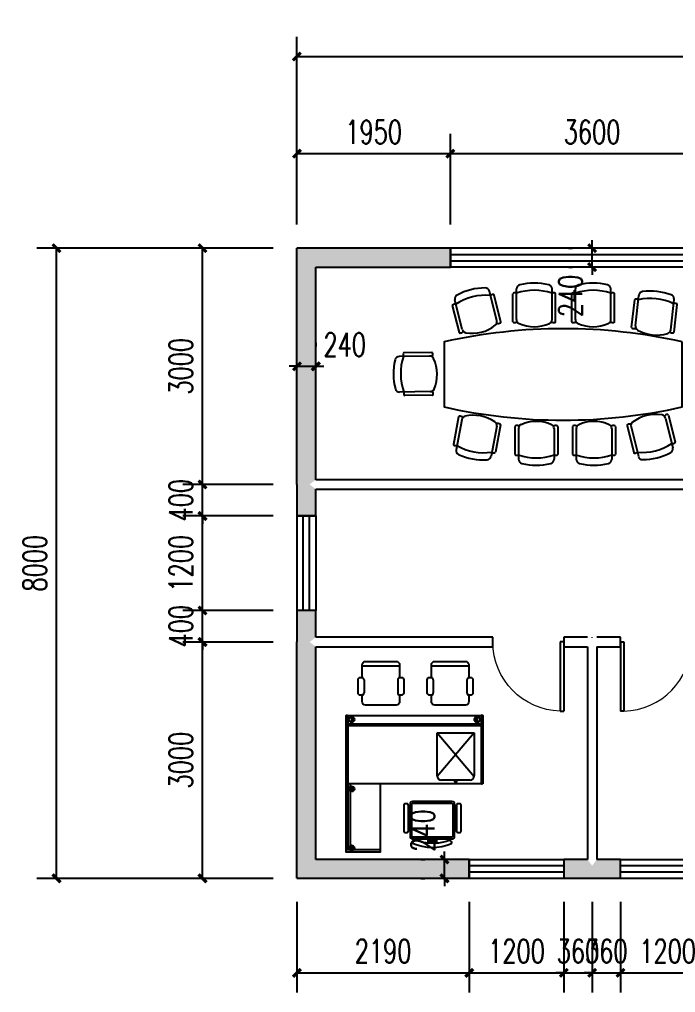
# Model space of a CAD drawing. Extents: x 11879 to 96650, y -22156 to 10923.
# Drawn here: x 37819 to 46155, y -1533 to 10820 of the extents above; entities that cross this region are included whole.
import ezdxf

# ---------------------------------------------------------------- set-up
doc = ezdxf.new("R2010")
doc.units = 0
doc.header["$LTSCALE"] = 1000
doc.header["$MEASUREMENT"] = 0
for name, color, linetype in [('PUB_DIM', 3, 'Continuous'), ('PUB_HATCH', 8, 'Continuous'), ('WALL', 9, 'Continuous'), ('WINDOW', 4, 'Continuous')]:
    doc.layers.add(name, color=color, linetype=linetype)
doc.styles.add('_TCH_DIM_T3', font='SIMPLEX', dxfattribs={"width": 0.705882, "bigfont": 'GBCBIG'})
doc.dimstyles.new('_TCH_ARCH&&100', dxfattribs={"dimtxt": 297.5, "dimasz": 100, "dimexe": 250, "dimexo": 300, "dimgap": 126.25, "dimtad": 1, "dimdec": 0, "dimzin": 0, "dimdsep": 46, "dimtxsty": '_TCH_DIM_T3', "dimblk": 'ARCHTICK', "dimcen": 0.09, "dimclrt": 7, "dimazin": 2, "dimtfac": 1, "dimtdec": 0, "dimtix": 1, "dimtmove": 2, "dimatfit": 3, "dimfxl": 100, "dimtolj": 1, "dimtzin": 0, "dimarcsym": 0})

# ---------------------------------------------------------------- blocks, each defined once
blk = doc.blocks.new('_ArchTick')
at = {"color": 0, "linetype": 'ByBlock', "const_width": 0.4}
blk.add_lwpolyline([(-0.5, -0.5), (0.5, 0.5)], dxfattribs=at)
blk = doc.blocks.new('*D108')
at = {"layer": 'Defpoints', "color": 0, "transparency": 16777216}
for p in [(38290, 7917), (41345, 7917), (41345, -83)]:
    blk.add_point(p, dxfattribs=at)
at = {"layer": 'PUB_DIM', "color": 0, "lineweight": -2, "transparency": 16777216}
for p, q in [((41045, 7917), (38040, 7917)), ((38290, -83), (38290, 7917)), ((41045, -83), (38040, -83))]:
    blk.add_line(p, q, dxfattribs=at)
at = {"layer": 'PUB_DIM', "color": 0, "lineweight": -2, "transparency": 16777216, "xscale": 100, "yscale": 100, "zscale": 100}
for p, rotation in [((38290, 7917), 90), ((38290, -83), 270)]:
    blk.add_blockref('_ArchTick', p, dxfattribs=dict(at, rotation=rotation))
at = {"layer": 'PUB_DIM', "color": 7, "transparency": 16777216, "insert": (38015, 3917), "char_height": 297.5, "attachment_point": 5, "rotation": 90, "style": '_TCH_DIM_T3'}
blk.add_mtext('\\A1;8000', dxfattribs=at)
blk = doc.blocks.new('*D109')
at = {"layer": 'Defpoints', "color": 0, "transparency": 16777216}
for p in [(56345, 10350), (41345, 7917), (56345, 7917)]:
    blk.add_point(p, dxfattribs=at)
at = {"layer": 'PUB_DIM', "color": 0, "lineweight": -2, "transparency": 16777216}
for p, q in [((41345, 8217), (41345, 10600)), ((56345, 8217), (56345, 10600)), ((41345, 10350), (56345, 10350))]:
    blk.add_line(p, q, dxfattribs=at)
at = {"layer": 'PUB_DIM', "color": 0, "lineweight": -2, "transparency": 16777216, "xscale": 100, "yscale": 100, "zscale": 100, "rotation": 180}
blk.add_blockref('_ArchTick', (41345, 10350), dxfattribs=at)
at = {"layer": 'PUB_DIM', "color": 0, "lineweight": -2, "transparency": 16777216, "xscale": 100, "yscale": 100, "zscale": 100}
blk.add_blockref('_ArchTick', (56345, 10350), dxfattribs=at)
at = {"layer": 'PUB_DIM', "color": 7, "transparency": 16777216, "insert": (48845, 10625), "char_height": 297.5, "attachment_point": 5, "style": '_TCH_DIM_T3'}
blk.add_mtext('\\A1;15000', dxfattribs=at)
blk = doc.blocks.new('*D116')
at = {"layer": 'Defpoints', "color": 0, "transparency": 16777216}
for p in [(43220, 157), (43220, 157), (43220, -83)]:
    blk.add_point(p, dxfattribs=at)
at = {"layer": 'PUB_DIM', "color": 0, "lineweight": -2, "transparency": 16777216}
for p, q in [((43220, 157), (43220, 257)), ((42920, 157), (42970, 157)), ((43220, -83), (43220, 157)), ((42920, -83), (42970, -83)), ((43220, -83), (43220, -183))]:
    blk.add_line(p, q, dxfattribs=at)
at = {"layer": 'PUB_DIM', "color": 0, "lineweight": -2, "transparency": 16777216, "xscale": 100, "yscale": 100, "zscale": 100}
for p, rotation in [((43220, 157), 270), ((43220, -83), 90)]:
    blk.add_blockref('_ArchTick', p, dxfattribs=dict(at, rotation=rotation))
at = {"layer": 'PUB_DIM', "color": 7, "transparency": 16777216, "insert": (42945, 524), "char_height": 297.5, "attachment_point": 5, "rotation": 90, "style": '_TCH_DIM_T3'}
blk.add_mtext('\\A1;240', dxfattribs=at)
blk = doc.blocks.new('*D123')
at = {"layer": 'Defpoints', "color": 0, "transparency": 16777216}
for p in [(45095, -83), (45455, -83), (45455, -1283)]:
    blk.add_point(p, dxfattribs=at)
at = {"layer": 'PUB_DIM', "color": 0, "lineweight": -2, "transparency": 16777216}
for p, q in [((45095, -383), (45095, -1533)), ((45455, -383), (45455, -1533)), ((45095, -1283), (44995, -1283)), ((45095, -1283), (45455, -1283)), ((45455, -1283), (45555, -1283))]:
    blk.add_line(p, q, dxfattribs=at)
at = {"layer": 'PUB_DIM', "color": 0, "lineweight": -2, "transparency": 16777216, "xscale": 100, "yscale": 100, "zscale": 100}
blk.add_blockref('_ArchTick', (45095, -1283), dxfattribs=at)
at = {"layer": 'PUB_DIM', "color": 0, "lineweight": -2, "transparency": 16777216, "xscale": 100, "yscale": 100, "zscale": 100, "rotation": 180}
blk.add_blockref('_ArchTick', (45455, -1283), dxfattribs=at)
at = {"layer": 'PUB_DIM', "color": 7, "transparency": 16777216, "insert": (45275, -1008), "char_height": 297.5, "attachment_point": 5, "style": '_TCH_DIM_T3'}
blk.add_mtext('\\A1;360', dxfattribs=at)
blk = doc.blocks.new('*D124')
at = {"layer": 'Defpoints', "color": 0, "transparency": 16777216}
for p in [(45455, -83), (46655, -83), (46655, -1283)]:
    blk.add_point(p, dxfattribs=at)
at = {"layer": 'PUB_DIM', "color": 0, "lineweight": -2, "transparency": 16777216}
for p, q in [((45455, -383), (45455, -1533)), ((46655, -383), (46655, -1533)), ((45455, -1283), (46655, -1283))]:
    blk.add_line(p, q, dxfattribs=at)
at = {"layer": 'PUB_DIM', "color": 0, "lineweight": -2, "transparency": 16777216, "xscale": 100, "yscale": 100, "zscale": 100, "rotation": 180}
blk.add_blockref('_ArchTick', (45455, -1283), dxfattribs=at)
at = {"layer": 'PUB_DIM', "color": 0, "lineweight": -2, "transparency": 16777216, "xscale": 100, "yscale": 100, "zscale": 100}
blk.add_blockref('_ArchTick', (46655, -1283), dxfattribs=at)
at = {"layer": 'PUB_DIM', "color": 7, "transparency": 16777216, "insert": (46055, -1008), "char_height": 297.5, "attachment_point": 5, "style": '_TCH_DIM_T3'}
blk.add_mtext('\\A1;1200', dxfattribs=at)
blk = doc.blocks.new('*D126')
at = {"layer": 'Defpoints', "color": 0, "transparency": 16777216}
for p in [(41345, -83), (43535, -83), (43535, -1283)]:
    blk.add_point(p, dxfattribs=at)
at = {"layer": 'PUB_DIM', "color": 0, "lineweight": -2, "transparency": 16777216}
for p, q in [((41345, -383), (41345, -1533)), ((43535, -383), (43535, -1533)), ((41345, -1283), (43535, -1283))]:
    blk.add_line(p, q, dxfattribs=at)
at = {"layer": 'PUB_DIM', "color": 0, "lineweight": -2, "transparency": 16777216, "xscale": 100, "yscale": 100, "zscale": 100, "rotation": 180}
blk.add_blockref('_ArchTick', (41345, -1283), dxfattribs=at)
at = {"layer": 'PUB_DIM', "color": 0, "lineweight": -2, "transparency": 16777216, "xscale": 100, "yscale": 100, "zscale": 100}
blk.add_blockref('_ArchTick', (43535, -1283), dxfattribs=at)
at = {"layer": 'PUB_DIM', "color": 7, "transparency": 16777216, "insert": (42440, -1008), "char_height": 297.5, "attachment_point": 5, "style": '_TCH_DIM_T3'}
blk.add_mtext('\\A1;2190', dxfattribs=at)
blk = doc.blocks.new('*D127')
at = {"layer": 'Defpoints', "color": 0, "transparency": 16777216}
for p in [(43535, -83), (44735, -83), (44735, -1283)]:
    blk.add_point(p, dxfattribs=at)
at = {"layer": 'PUB_DIM', "color": 0, "lineweight": -2, "transparency": 16777216}
for p, q in [((43535, -383), (43535, -1533)), ((44735, -383), (44735, -1533)), ((43535, -1283), (44735, -1283))]:
    blk.add_line(p, q, dxfattribs=at)
at = {"layer": 'PUB_DIM', "color": 0, "lineweight": -2, "transparency": 16777216, "xscale": 100, "yscale": 100, "zscale": 100, "rotation": 180}
blk.add_blockref('_ArchTick', (43535, -1283), dxfattribs=at)
at = {"layer": 'PUB_DIM', "color": 0, "lineweight": -2, "transparency": 16777216, "xscale": 100, "yscale": 100, "zscale": 100}
blk.add_blockref('_ArchTick', (44735, -1283), dxfattribs=at)
at = {"layer": 'PUB_DIM', "color": 7, "transparency": 16777216, "insert": (44135, -1008), "char_height": 297.5, "attachment_point": 5, "style": '_TCH_DIM_T3'}
blk.add_mtext('\\A1;1200', dxfattribs=at)
blk = doc.blocks.new('*D128')
at = {"layer": 'Defpoints', "color": 0, "transparency": 16777216}
for p in [(44735, -83), (45095, -83), (45095, -1283)]:
    blk.add_point(p, dxfattribs=at)
at = {"layer": 'PUB_DIM', "color": 0, "lineweight": -2, "transparency": 16777216}
for p, q in [((44735, -383), (44735, -1533)), ((45095, -383), (45095, -1533)), ((44735, -1283), (44635, -1283)), ((44735, -1283), (45095, -1283)), ((45095, -1283), (45195, -1283))]:
    blk.add_line(p, q, dxfattribs=at)
at = {"layer": 'PUB_DIM', "color": 0, "lineweight": -2, "transparency": 16777216, "xscale": 100, "yscale": 100, "zscale": 100}
blk.add_blockref('_ArchTick', (44735, -1283), dxfattribs=at)
at = {"layer": 'PUB_DIM', "color": 0, "lineweight": -2, "transparency": 16777216, "xscale": 100, "yscale": 100, "zscale": 100, "rotation": 180}
blk.add_blockref('_ArchTick', (45095, -1283), dxfattribs=at)
at = {"layer": 'PUB_DIM', "color": 7, "transparency": 16777216, "insert": (44915, -1008), "char_height": 297.5, "attachment_point": 5, "style": '_TCH_DIM_T3'}
blk.add_mtext('\\A1;360', dxfattribs=at)
blk = doc.blocks.new('*D129')
at = {"layer": 'Defpoints', "color": 0, "transparency": 16777216}
for p in [(41345, 6417), (41585, 6417), (41585, 6417)]:
    blk.add_point(p, dxfattribs=at)
at = {"layer": 'PUB_DIM', "color": 0, "lineweight": -2, "transparency": 16777216}
for p, q in [((41585, 6717), (41585, 6667)), ((41345, 6417), (41245, 6417)), ((41345, 6417), (41585, 6417)), ((41585, 6417), (41685, 6417)), ((41345, 6117), (41345, 6167))]:
    blk.add_line(p, q, dxfattribs=at)
at = {"layer": 'PUB_DIM', "color": 0, "lineweight": -2, "transparency": 16777216, "xscale": 100, "yscale": 100, "zscale": 100}
blk.add_blockref('_ArchTick', (41345, 6417), dxfattribs=at)
at = {"layer": 'PUB_DIM', "color": 0, "lineweight": -2, "transparency": 16777216, "xscale": 100, "yscale": 100, "zscale": 100, "rotation": 180}
blk.add_blockref('_ArchTick', (41585, 6417), dxfattribs=at)
at = {"layer": 'PUB_DIM', "color": 7, "transparency": 16777216, "insert": (41952, 6692), "char_height": 297.5, "attachment_point": 5, "style": '_TCH_DIM_T3'}
blk.add_mtext('\\A1;240', dxfattribs=at)
blk = doc.blocks.new('*D130')
at = {"layer": 'Defpoints', "color": 0, "transparency": 16777216}
for p in [(40145, 2917), (41345, 2917), (41345, -83)]:
    blk.add_point(p, dxfattribs=at)
at = {"layer": 'PUB_DIM', "color": 0, "lineweight": -2, "transparency": 16777216}
for p, q in [((41045, 2917), (39895, 2917)), ((40145, -83), (40145, 2917)), ((41045, -83), (39895, -83))]:
    blk.add_line(p, q, dxfattribs=at)
at = {"layer": 'PUB_DIM', "color": 0, "lineweight": -2, "transparency": 16777216, "xscale": 100, "yscale": 100, "zscale": 100}
for p, rotation in [((40145, 2917), 90), ((40145, -83), 270)]:
    blk.add_blockref('_ArchTick', p, dxfattribs=dict(at, rotation=rotation))
at = {"layer": 'PUB_DIM', "color": 7, "transparency": 16777216, "insert": (39870, 1417), "char_height": 297.5, "attachment_point": 5, "rotation": 90, "style": '_TCH_DIM_T3'}
blk.add_mtext('\\A1;3000', dxfattribs=at)
blk = doc.blocks.new('*D131')
at = {"layer": 'Defpoints', "color": 0, "transparency": 16777216}
for p in [(40145, 4917), (41345, 4917), (41345, 4517)]:
    blk.add_point(p, dxfattribs=at)
at = {"layer": 'PUB_DIM', "color": 0, "lineweight": -2, "transparency": 16777216}
for p, q in [((40145, 4917), (40145, 5017)), ((41045, 4917), (39895, 4917)), ((40145, 4517), (40145, 4917)), ((41045, 4517), (39895, 4517)), ((40145, 4517), (40145, 4417))]:
    blk.add_line(p, q, dxfattribs=at)
at = {"layer": 'PUB_DIM', "color": 0, "lineweight": -2, "transparency": 16777216, "xscale": 100, "yscale": 100, "zscale": 100}
for p, rotation in [((40145, 4917), 270), ((40145, 4517), 90)]:
    blk.add_blockref('_ArchTick', p, dxfattribs=dict(at, rotation=rotation))
at = {"layer": 'PUB_DIM', "color": 7, "transparency": 16777216, "insert": (39870, 4717), "char_height": 297.5, "attachment_point": 5, "rotation": 90, "style": '_TCH_DIM_T3'}
blk.add_mtext('\\A1;400', dxfattribs=at)
blk = doc.blocks.new('*D132')
at = {"layer": 'Defpoints', "color": 0, "transparency": 16777216}
for p in [(40145, 4517), (41345, 4517), (41345, 3317)]:
    blk.add_point(p, dxfattribs=at)
at = {"layer": 'PUB_DIM', "color": 0, "lineweight": -2, "transparency": 16777216}
for p, q in [((41045, 4517), (39895, 4517)), ((40145, 3317), (40145, 4517)), ((41045, 3317), (39895, 3317))]:
    blk.add_line(p, q, dxfattribs=at)
at = {"layer": 'PUB_DIM', "color": 0, "lineweight": -2, "transparency": 16777216, "xscale": 100, "yscale": 100, "zscale": 100}
for p, rotation in [((40145, 4517), 90), ((40145, 3317), 270)]:
    blk.add_blockref('_ArchTick', p, dxfattribs=dict(at, rotation=rotation))
at = {"layer": 'PUB_DIM', "color": 7, "transparency": 16777216, "insert": (39870, 3917), "char_height": 297.5, "attachment_point": 5, "rotation": 90, "style": '_TCH_DIM_T3'}
blk.add_mtext('\\A1;1200', dxfattribs=at)
blk = doc.blocks.new('*D133')
at = {"layer": 'Defpoints', "color": 0, "transparency": 16777216}
for p in [(40145, 3317), (41345, 3317), (41345, 2917)]:
    blk.add_point(p, dxfattribs=at)
at = {"layer": 'PUB_DIM', "color": 0, "lineweight": -2, "transparency": 16777216}
for p, q in [((40145, 3317), (40145, 3417)), ((41045, 3317), (39895, 3317)), ((40145, 2917), (40145, 3317)), ((41045, 2917), (39895, 2917)), ((40145, 2917), (40145, 2817))]:
    blk.add_line(p, q, dxfattribs=at)
at = {"layer": 'PUB_DIM', "color": 0, "lineweight": -2, "transparency": 16777216, "xscale": 100, "yscale": 100, "zscale": 100}
for p, rotation in [((40145, 3317), 270), ((40145, 2917), 90)]:
    blk.add_blockref('_ArchTick', p, dxfattribs=dict(at, rotation=rotation))
at = {"layer": 'PUB_DIM', "color": 7, "transparency": 16777216, "insert": (39870, 3117), "char_height": 297.5, "attachment_point": 5, "rotation": 90, "style": '_TCH_DIM_T3'}
blk.add_mtext('\\A1;400', dxfattribs=at)
blk = doc.blocks.new('*D134')
at = {"layer": 'Defpoints', "color": 0, "transparency": 16777216}
for p in [(40145, 7917), (41345, 7917), (41345, 4917)]:
    blk.add_point(p, dxfattribs=at)
at = {"layer": 'PUB_DIM', "color": 0, "lineweight": -2, "transparency": 16777216}
for p, q in [((41045, 7917), (39895, 7917)), ((40145, 4917), (40145, 7917)), ((41045, 4917), (39895, 4917))]:
    blk.add_line(p, q, dxfattribs=at)
at = {"layer": 'PUB_DIM', "color": 0, "lineweight": -2, "transparency": 16777216, "xscale": 100, "yscale": 100, "zscale": 100}
for p, rotation in [((40145, 7917), 90), ((40145, 4917), 270)]:
    blk.add_blockref('_ArchTick', p, dxfattribs=dict(at, rotation=rotation))
at = {"layer": 'PUB_DIM', "color": 7, "transparency": 16777216, "insert": (39870, 6417), "char_height": 297.5, "attachment_point": 5, "rotation": 90, "style": '_TCH_DIM_T3'}
blk.add_mtext('\\A1;3000', dxfattribs=at)
blk = doc.blocks.new('*D135')
at = {"layer": 'Defpoints', "color": 0, "transparency": 16777216}
for p in [(45095, 7917), (45095, 7917), (45095, 7677)]:
    blk.add_point(p, dxfattribs=at)
at = {"layer": 'PUB_DIM', "color": 0, "lineweight": -2, "transparency": 16777216}
for p, q in [((44795, 7917), (44845, 7917)), ((45095, 7917), (45095, 8017)), ((45095, 7677), (45095, 7917)), ((44795, 7677), (44845, 7677)), ((45095, 7677), (45095, 7577))]:
    blk.add_line(p, q, dxfattribs=at)
at = {"layer": 'PUB_DIM', "color": 0, "lineweight": -2, "transparency": 16777216, "xscale": 100, "yscale": 100, "zscale": 100}
for p, rotation in [((45095, 7917), 270), ((45095, 7677), 90)]:
    blk.add_blockref('_ArchTick', p, dxfattribs=dict(at, rotation=rotation))
at = {"layer": 'PUB_DIM', "color": 7, "transparency": 16777216, "insert": (44820, 7311), "char_height": 297.5, "attachment_point": 5, "rotation": 90, "style": '_TCH_DIM_T3'}
blk.add_mtext('\\A1;240', dxfattribs=at)
blk = doc.blocks.new('*D139')
at = {"layer": 'Defpoints', "color": 0, "transparency": 16777216}
for p in [(43295, 9117), (41345, 7917), (43295, 7917)]:
    blk.add_point(p, dxfattribs=at)
at = {"layer": 'PUB_DIM', "color": 0, "lineweight": -2, "transparency": 16777216}
for p, q in [((41345, 8217), (41345, 9367)), ((43295, 8217), (43295, 9367)), ((41345, 9117), (43295, 9117))]:
    blk.add_line(p, q, dxfattribs=at)
at = {"layer": 'PUB_DIM', "color": 0, "lineweight": -2, "transparency": 16777216, "xscale": 100, "yscale": 100, "zscale": 100, "rotation": 180}
blk.add_blockref('_ArchTick', (41345, 9117), dxfattribs=at)
at = {"layer": 'PUB_DIM', "color": 0, "lineweight": -2, "transparency": 16777216, "xscale": 100, "yscale": 100, "zscale": 100}
blk.add_blockref('_ArchTick', (43295, 9117), dxfattribs=at)
at = {"layer": 'PUB_DIM', "color": 7, "transparency": 16777216, "insert": (42320, 9392), "char_height": 297.5, "attachment_point": 5, "style": '_TCH_DIM_T3'}
blk.add_mtext('\\A1;1950', dxfattribs=at)
blk = doc.blocks.new('*D140')
at = {"layer": 'Defpoints', "color": 0, "transparency": 16777216}
for p in [(46895, 9117), (43295, 7917), (46895, 7917)]:
    blk.add_point(p, dxfattribs=at)
at = {"layer": 'PUB_DIM', "color": 0, "lineweight": -2, "transparency": 16777216}
for p, q in [((43295, 8217), (43295, 9367)), ((46895, 8217), (46895, 9367)), ((43295, 9117), (46895, 9117))]:
    blk.add_line(p, q, dxfattribs=at)
at = {"layer": 'PUB_DIM', "color": 0, "lineweight": -2, "transparency": 16777216, "xscale": 100, "yscale": 100, "zscale": 100, "rotation": 180}
blk.add_blockref('_ArchTick', (43295, 9117), dxfattribs=at)
at = {"layer": 'PUB_DIM', "color": 0, "lineweight": -2, "transparency": 16777216, "xscale": 100, "yscale": 100, "zscale": 100}
blk.add_blockref('_ArchTick', (46895, 9117), dxfattribs=at)
at = {"layer": 'PUB_DIM', "color": 7, "transparency": 16777216, "insert": (45095, 9392), "char_height": 297.5, "attachment_point": 5, "style": '_TCH_DIM_T3'}
blk.add_mtext('\\A1;3600', dxfattribs=at)
blk = doc.blocks.new('$DorLib2D$00000001')
for p, q in [((0.45, 0.975), (0.5, 0.975)), ((0.45, 0), (0.45, 0.975)), ((0.5, 0), (0.5, 0.975)), ((0.5, 0), (0.45, 0))]:
    blk.add_line(p, q)
at = {"lineweight": 13}
blk.add_arc((0.475, 0), 0.975, 91.4693, 180, dxfattribs=at)
blk = doc.blocks.new('$plan$00002654')
for p, q in [((-844, 675, 0), (-938, 1051, 0)), ((-792, 660, 0), (-878, 1003, 0)), ((-639, 665, 0), (-639, 1019, 0)), ((-594, 692, 0), (-594, 1080, 0)), ((-142, 692, 0), (-142, 1080, 0)), ((-96, 665, 0), (-96, 1019, 0)), ((109, 665, 0), (109, 1019, 0)), ((155, 692, 0), (155, 1080, 0)), ((606, 692, 0), (606, 1080, 0)), ((652, 665, 0), (652, 1019, 0)), ((918, 613, 0), (960, 998, 0)), ((-1319, 528, 0), (-1405, 871, 0)), ((-1282, 566, 0), (-1375, 942, 0)), ((869, 591, 0), (908, 942, 0)), ((1366, 563, 0), (1409, 948, 0)), ((1409, 531, 0), (1448, 882, 0)), ((-1670, 275, 0), (-2023, 270, 0)), ((1670, 275, 0), (2023, 270, 0)), ((-1697, 228, 0), (-2084, 223, 0)), ((1697, 228, 0), (2084, 223, 0)), ((-1690, -223, 0), (-2078, -228, 0)), ((1690, -223, 0), (2078, -228, 0)), ((-1662, -268, 0), (-2016, -273, 0)), ((1662, -268, 0), (2016, -273, 0)), ((-1329, -544, 0), (-1394, -892, 0)), ((-1289, -580, 0), (-1361, -960, 0)), ((1300, -559, 0), (1394, -935, 0)), ((1338, -521, 0), (1423, -864, 0)), ((-845, -663, 0), (-917, -1044, 0)), ((-795, -644, 0), (-861, -992, 0)), ((-614, -665, 0), (-614, -1019, 0)), ((-568, -692, 0), (-568, -1080, 0)), ((-116, -692, 0), (-116, -1080, 0)), ((-70, -665, 0), (-70, -1019, 0)), ((120, -665, 0), (120, -1019, 0)), ((166, -692, 0), (166, -1080, 0)), ((617, -692, 0), (617, -1080, 0)), ((663, -665, 0), (663, -1019, 0)), ((811, -653, 0), (896, -996, 0)), ((862, -668, 0), (956, -1044, 0))]:
    blk.add_line(p, q)
at = {"elevation": 0}
blk.add_lwpolyline([(1513, 408, 0.111111), (-1513, 408), (-1513, -417, 0.111111), (1513, -417)], format="xyb", close=True, dxfattribs=at)
for centre, radius, start, end in [((-539, 1080, 0), 55, 103.937, 180), ((-368, 392, 0), 764, 76.063, 103.937), ((-197, 1080, 0), 55, 0, 76.063), ((210, 1080, 0), 55, 103.937, 180), ((380, 392, 0), 764, 76.063, 103.937), ((551, 1080, 0), 55, 0, 76.063), ((-1322, 955, 0), 55, 117.9642, 194.0272), ((-990, 329, 0), 672, 84.4034, 123.651), ((-990, 329, 0), 764, 90.0902, 117.9642), ((-991, 1038, 0), 55, 14.0272, 90.0902), ((-889, 951, 0), 59, 88.0127, 126.8804), ((-887, 1001, 0), 9.17, 14.0272, 88.0127), ((-630, 1019, 0), 9.17, 106.0145, 180), ((-616, 971, 0), 59, 67.1468, 106.0145), ((-368, 392, 0), 672, 70.3762, 109.6238), ((-119, 971, 0), 59, 73.9855, 112.8532), ((-105, 1019, 0), 9.17, 0, 73.9855), ((118, 1019, 0), 9.17, 106.0145, 180), ((132, 971, 0), 59, 67.1468, 106.0145), ((380, 392, 0), 672, 70.3762, 109.6238), ((629, 971, 0), 59, 73.9855, 112.8532), ((643, 1019, 0), 9.17, 0, 73.9855), ((1015, 992, 0), 55, 97.601, 173.664), ((1109, 289, 0), 764, 69.727, 97.601), ((1354, 954, 0), 55, 353.664, 69.727), ((-1396, 874, 0), 9.17, 120.0417, 194.0272), ((-1371, 830, 0), 59, 81.174, 120.0417), ((917, 941, 0), 9.17, 99.6786, 173.664), ((926, 892, 0), 59, 60.8108, 99.6786), ((1109, 289, 0), 672, 64.0403, 103.2878), ((1420, 837, 0), 59, 67.6495, 106.5173), ((1439, 883, 0), 9.17, 353.664, 67.6495), ((-1155, 990, 0), 472, 259.8782, 308.1762), ((-897, 662, 0), 55, 308.1762, 14.0272), ((-826, 701, 0), 59, 251.707, 300.0417), ((-801, 658, 0), 9.17, 300.0417, 14.0272), ((-630, 665, 0), 9.17, 180, 253.9855), ((-616, 713, 0), 59, 253.9855, 302.3202), ((-539, 692, 0), 55, 180, 245.851), ((-368, 1073, 0), 472, 245.851, 294.149), ((-197, 692, 0), 55, 294.149, 0), ((-119, 713, 0), 59, 237.6798, 286.0145), ((-105, 665, 0), 9.17, 286.0145, 0), ((118, 665, 0), 9.17, 180, 253.9855), ((132, 713, 0), 59, 253.9855, 302.3202), ((210, 692, 0), 55, 180, 245.851), ((380, 1073, 0), 472, 245.851, 294.149), ((551, 692, 0), 55, 294.149, 0), ((629, 713, 0), 59, 237.6798, 286.0145), ((643, 665, 0), 9.17, 286.0145, 0), ((-1310, 530, 0), 9.17, 194.0272, 268.0127), ((-1309, 580, 0), 59, 268.0127, 316.3474), ((-1228, 579, 0), 55, 194.0272, 259.8782), ((878, 590, 0), 9.17, 173.664, 247.6495), ((897, 636, 0), 59, 247.6495, 295.9842), ((972, 607, 0), 55, 173.664, 239.515), ((1184, 966, 0), 472, 239.515, 287.813), ((1312, 569, 0), 55, 287.813, 353.664), ((1391, 581, 0), 59, 231.3438, 279.6786), ((1400, 532, 0), 9.17, 279.6786, 353.664), ((-1975, 247, 0), 59, 164.7793, 203.647), ((-2023, 261, 0), 9.17, 90.7938, 164.7793), ((-1670, 265, 0), 9.17, 16.8083, 90.7938), ((-1717, 251, 0), 59, 328.4736, 16.8083), ((1717, 251, 0), 59, 163.1917, 211.5264), ((1670, 265, 0), 9.17, 89.2062, 163.1917), ((2023, 261, 0), 9.17, 15.2207, 89.2062), ((1975, 247, 0), 59, 336.353, 15.2207), ((-1393, 7, 0), 764, 166.8568, 194.7308), ((-2083, 168, 0), 55, 90.7938, 166.8568), ((-1393, 7, 0), 672, 161.17, 200.4176), ((-1696, 173, 0), 55, 24.9428, 90.7938), ((-2074, -3, 0), 472, 336.6448, 24.9428), ((2074, -3, 0), 472, 155.0572, 203.3552), ((1696, 173, 0), 55, 89.2062, 155.0572), ((1393, 7, 0), 672, 339.5824, 18.83), ((2083, 168, 0), 55, 13.1432, 89.2062), ((1393, 7, 0), 764, 345.2692, 13.1432), ((-2079, -173, 0), 55, 194.7308, 270.7938), ((-1968, -250, 0), 59, 157.9406, 196.8083), ((-1691, -168, 0), 55, 270.7938, 336.6448), ((-1710, -246, 0), 59, 344.7793, 33.114), ((1691, -168, 0), 55, 203.3552, 269.2062), ((1710, -246, 0), 59, 146.886, 195.2207), ((1968, -250, 0), 59, 343.1917, 22.0594), ((2079, -173, 0), 55, 269.2062, 345.2692), ((-2016, -264, 0), 9.17, 196.8083, 270.7938), ((-1662, -259, 0), 9.17, 270.7938, 344.7793), ((1662, -259, 0), 9.17, 195.2207, 269.2062), ((2016, -264, 0), 9.17, 269.2062, 343.1917), ((-1320, -546, 0), 9.17, 95.3403, 169.3258), ((-1315, -595, 0), 59, 47.0056, 95.3403), ((-1235, -590, 0), 55, 103.4748, 169.3258), ((-1138, -995, 0), 472, 55.1768, 103.4748), ((-899, -653, 0), 55, 349.3258, 55.1768), ((-342, -1073, 0), 472, 65.851, 114.149), ((391, -1073, 0), 472, 65.851, 114.149), ((915, -655, 0), 55, 128.1762, 194.0271), ((1173, -983, 0), 472, 79.8781, 128.1762), ((1246, -572, 0), 55, 14.0271, 79.8781), ((1327, -573, 0), 59, 88.0126, 136.3473), ((1329, -523, 0), 9.17, 14.0271, 88.0126), ((-827, -687, 0), 59, 63.3113, 111.646), ((-804, -643, 0), 9.17, 349.3258, 63.3113), ((-604, -665, 0), 9.17, 106.0145, 180), ((-591, -713, 0), 59, 57.6798, 106.0145), ((-513, -692, 0), 55, 114.149, 180), ((-171, -692, 0), 55, 0, 65.851), ((-93, -713, 0), 59, 73.9855, 122.3202), ((-80, -665, 0), 9.17, 0, 73.9855), ((129, -665, 0), 9.17, 106.0145, 180), ((143, -713, 0), 59, 57.6798, 106.0145), ((221, -692, 0), 55, 114.149, 180), ((562, -692, 0), 55, 0, 65.851), ((640, -713, 0), 59, 73.9855, 122.3202), ((654, -665, 0), 9.17, 0, 73.9855), ((820, -650, 0), 9.17, 120.0417, 194.0271), ((844, -694, 0), 59, 71.7069, 120.0417), ((1414, -866, 0), 9.17, 300.0417, 14.0271), ((-1385, -893, 0), 9.17, 169.3258, 243.3113), ((-1363, -849, 0), 59, 243.3113, 282.179), ((-1307, -970, 0), 55, 169.3258, 245.3888), ((-1012, -326, 0), 672, 239.702, 278.9496), ((1008, -322, 0), 672, 264.4034, 303.6509), ((1340, -948, 0), 55, 297.9641, 14.0271), ((1389, -823, 0), 59, 261.1739, 300.0417), ((-1012, -326, 0), 764, 245.3888, 273.2628), ((-971, -1034, 0), 55, 273.2628, 349.3258), ((-874, -941, 0), 59, 236.4726, 275.3403), ((-870, -990, 0), 9.17, 275.3403, 349.3258), ((-604, -1019, 0), 9.17, 180, 253.9855), ((-591, -971, 0), 59, 253.9855, 292.8532), ((-342, -392, 0), 672, 250.3762, 289.6238), ((-513, -1080, 0), 55, 180, 256.063), ((-171, -1080, 0), 55, 283.937, 0), ((-93, -971, 0), 59, 247.1468, 286.0145), ((-80, -1019, 0), 9.17, 286.0145, 0), ((129, -1019, 0), 9.17, 180, 253.9855), ((143, -971, 0), 59, 253.9855, 292.8532), ((391, -392, 0), 672, 250.3762, 289.6238), ((221, -1080, 0), 55, 180, 256.063), ((562, -1080, 0), 55, 283.937, 0), ((640, -971, 0), 59, 247.1468, 286.0145), ((654, -1019, 0), 9.17, 286.0145, 0), ((905, -994, 0), 9.17, 194.0271, 268.0126), ((907, -944, 0), 59, 268.0126, 306.8804), ((1009, -1031, 0), 55, 194.0271, 270.0901), ((1008, -322, 0), 764, 270.0901, 297.9641), ((-342, -392, 0), 764, 256.063, 283.937), ((391, -392, 0), 764, 256.063, 283.937)]:
    blk.add_arc(centre, radius, start, end)
blk = doc.blocks.new('$plan$00002539')
for p, q in [((205, 631), (681, 631)), ((1084, 631), (1560, 631)), ((229, 450), (229, 287)), ((657, 450), (657, 287)), ((1108, 450), (1108, 287)), ((1536, 450), (1536, 287)), ((9, 1), (13, 1)), ((1729, 1), (1724, 1)), ((22, -8), (22, -868)), ((22, -109), (1716, -109)), ((71, -28), (71, -76)), ((1666, -28), (1666, -76)), ((1716, -8), (1716, -859)), ((22, -130), (1716, -130)), ((1629, -223), (1157, -774)), ((1157, -223), (1629, -774)), ((1157, -223), (1629, -223)), ((1157, -766), (1157, -223)), ((1629, -223), (1629, -766)), ((1575, -821), (1211, -821)), ((434, -869), (0, -869)), ((22, -868), (22, -1704)), ((54, -869), (54, -1704)), ((71, -909), (71, -957)), ((1724, -868), (1729, -868)), ((814, -1440), (814, -1178)), ((1380, -1178), (1380, -1440)), ((1404, -1138), (1404, -1470)), ((1154, -1568), (1040, -1568)), ((1154, -1579), (1040, -1579)), ((1154, -1595), (1040, -1595)), ((0, -1704), (434, -1704)), ((71, -1660), (71, -1708)), ((1154, -1608), (1040, -1608))]:
    blk.add_line(p, q)
for points in [[(681, 256), (681, 175, -0.414214), (637, 132), (248, 132, -0.414214), (205, 175), (205, 256, -0.070049), (196, 255), (185, 255, -0.414214), (153, 287), (153, 450, -0.414214), (185, 483), (196, 483, -0.070049), (205, 481), (205, 642, -0.414214), (248, 686), (637, 686, -0.414214), (681, 642), (681, 481, -0.070049), (690, 483), (701, 483, -0.414214), (733, 450), (733, 287, -0.414214), (701, 255), (690, 255, 0), (690, 255, -0.070049)], [(1569, 255, -0.070049), (1560, 256), (1560, 175, -0.414214), (1517, 132), (1128, 132, -0.414214), (1084, 175), (1084, 256, -0.070049), (1075, 255), (1064, 255, -0.414214), (1032, 287), (1032, 450, -0.414214), (1064, 483), (1075, 483, -0.070049), (1084, 481), (1084, 642, -0.414214), (1128, 686), (1517, 686, -0.414214), (1560, 642), (1560, 481, -0.070049), (1569, 483), (1580, 483, -0.414214), (1612, 450), (1612, 287, -0.414214), (1580, 255)], [(1346, -1568, 0.414214), (1380, -1534), (1380, -1440), (1404, -1470), (1404, -1473, 0.414214), (1415, -1485), (1449, -1485, 0.414214), (1461, -1473), (1461, -1134, 0.414214), (1449, -1123), (1415, -1123, 0.414214), (1404, -1134), (1404, -1138), (1380, -1178), (1380, -1127, 0.414214), (1346, -1093), (848, -1093, 0.414214), (814, -1127), (814, -1178), (790, -1138), (790, -1134, 0.414214), (779, -1123), (745, -1123, 0.414214), (734, -1134), (734, -1473, 0.414214), (745, -1485), (779, -1485, 0.414214), (790, -1473), (790, -1470), (814, -1440), (814, -1534, 0.414214), (848, -1568), (1040, -1568), (1040, -1621, -0.064759), (879, -1584, 0.578392), (846, -1620, 0.214524), (1339, -1627, 0.552014), (1316, -1587, -0.065167), (1154, -1622), (1154, -1568)], [(1346, -1545), (848, -1545, -0.414214), (837, -1534), (837, -1127, -0.414214), (848, -1116), (1346, -1116, -0.414214), (1357, -1127), (1357, -1534, -0.414214)]]:
    blk.add_lwpolyline(points, format="xyb", close=True)
blk.add_lwpolyline([(1737, -869), (434, -869), (434, -1736), (0, -1736), (0, 0), (1737, 0)], close=True)
blk.add_lwpolyline([(790, -1138), (790, -1470)])
blk.add_lwpolyline([(1154, -1622, -0.044316), (1040, -1621)], format="xyb")
for centre in [(71, -52), (1666, -52), (71, -933), (71, -1684)]:
    blk.add_circle(centre, 34.7)
for centre, radius, start, end in [((196, 450), 32.6, 0, 73.9721), ((690, 450), 32.6, 106.0279, 180), ((1075, 450), 32.6, 0, 73.9721), ((1569, 450), 32.6, 106.0279, 180), ((196, 287), 32.6, 286.0279, 0), ((690, 287), 32.6, 180, 253.9721), ((1075, 287), 32.6, 286.0279, 0), ((1569, 287), 32.6, 180, 253.9721), ((9, -8), 8.69, 90, 180), ((13, -8), 8.69, 0, 90), ((1724, -8), 8.69, 90, 180), ((1729, -8), 8.69, 0, 90), ((71, -52), 23.9, 270, 90), ((1666, -52), 23.9, 90, 270), ((1211, -766), 54.3, 180, 270), ((1393, -824), 19.3, 180, 0), ((1575, -766), 54.3, 270, 0), ((1724, -859), 8.69, 180, 270), ((1729, -859), 8.69, 270, 0), ((71, -933), 23.9, 270, 90), ((71, -1684), 23.9, 270, 90)]:
    blk.add_arc(centre, radius, start, end)
blk = doc.blocks.new('$TCHSYS$WIN2D')
for p, q in [((-0.5, 0.5), (0.5, 0.5)), ((-0.5, 0.5), (-0.5, -0.5)), ((0.5, 0.5), (0.5, -0.5)), ((0.5, 0.1667), (-0.5, 0.1667)), ((0.5, -0.1667), (-0.5, -0.1667)), ((-0.5, -0.5), (0.5, -0.5))]:
    blk.add_line(p, q)

msp = doc.modelspace()

# ---------------------------------------------------------------- hatches: boundary and pattern name
at = {"layer": 'PUB_HATCH'}
for points in [[(41585.2, 7677.4), (43295.2, 7677.4), (43295.2, 7917.4), (41345.2, 7917.4)], [(41505.2, 4917.4), (41585.2, 4977.4), (41585.2, 7677.4), (41345.2, 7917.4), (41345.2, 4917.4)], [(41345.2, 4917.4), (41345.2, 4517.4), (41585.2, 4517.4), (41585.2, 4857.4), (41505.2, 4917.4)], [(41585.2, 2977.4), (41585.2, 3317.4), (41345.2, 3317.4), (41345.2, 2917.4), (41505.2, 2917.4)], [(41345.2, -82.6), (41585.2, 157.4), (41585.2, 2857.4), (41505.2, 2917.4), (41345.2, 2917.4)], [(41345.2, -82.6), (43535.2, -82.6), (43535.2, 157.4), (41585.2, 157.4)], [(45035.2, 157.4), (44735.2, 157.4), (44735.2, -82.6), (45095.2, -82.6), (45095.2, 77.4)], [(45095.2, -82.6), (45455.2, -82.6), (45455.2, 157.4), (45155.2, 157.4), (45095.2, 77.4)]]:
    msp.add_hatch(color=256, dxfattribs=at).paths.add_polyline_path(points)

# ---------------------------------------------------------------- linework, layer by layer
at = {"layer": 'WALL'}
for p, q in [((43295.2, 7917.4), (41345.2, 7917.4)), ((41345.2, 4917.4), (41345.2, 7917.4)), ((43295.2, 7677.4), (43295.2, 7917.4)), ((41585.2, 7677.4), (43295.2, 7677.4)), ((41585.2, 4977.4), (41585.2, 7677.4)), ((47578, 4977.4), (41585.2, 4977.4)), ((41345.2, 4917.4), (41345.2, 4517.4)), ((41585.2, 4857.4), (47578, 4857.4)), ((41585.2, 4517.4), (41585.2, 4857.4)), ((41345.2, 4517.4), (41585.2, 4517.4)), ((41585.2, 3317.4), (41345.2, 3317.4)), ((41345.2, 3317.4), (41345.2, 2917.4)), ((41585.2, 2977.4), (41585.2, 3317.4)), ((43835.2, 2977.4), (41585.2, 2977.4)), ((43835.2, 2857.4), (43835.2, 2977.4)), ((45035.2, 2977.4), (44735.2, 2977.4)), ((44735.2, 2977.4), (44735.2, 2857.4)), ((45095.3, 2976.1), (45093.9, 2976)), ((45095.2, 2976.7), (45095.9, 2976.7)), ((45095.3, 2976.1), (45095.2, 2976.7)), ((45455.2, 2977.4), (45155.2, 2977.4)), ((45455.2, 2857.4), (45455.2, 2977.4)), ((41345.2, -82.6), (41345.2, 2917.4)), ((41585.2, 157.4), (41585.2, 2857.4)), ((41585.2, 2857.4), (43835.2, 2857.4)), ((44735.2, 2857.4), (45035.2, 2857.4)), ((45035.2, 2857.4), (45035.2, 157.4)), ((45155.2, 2857.4), (45455.2, 2857.4)), ((45155.2, 2857.4), (45155.2, 157.4)), ((43535.2, 157.4), (41585.2, 157.4)), ((43535.2, -82.6), (43535.2, 157.4)), ((45035.2, 157.4), (44735.2, 157.4)), ((44735.2, 157.4), (44735.2, -82.6)), ((45455.2, 157.4), (45155.2, 157.4)), ((45455.2, -82.6), (45455.2, 157.4)), ((41345.2, -82.6), (43535.2, -82.6)), ((44735.2, -82.6), (45095.2, -82.6)), ((45095.2, -82.6), (45455.2, -82.6))]:
    msp.add_line(p, q, dxfattribs=at)

# ---------------------------------------------------------------- block references
for name, p in [('$plan$00002654', (44728, 6318.5)), ('$plan$00002539', (41968.9, 1985.5))]:
    msp.add_blockref(name, p)
at = {"layer": 'WINDOW'}
for name, p, xscale, yscale, zscale in [('$TCHSYS$WIN2D', (45095.2, 7797.4), -3600, 240, -3600), ('$DorLib2D$00000001', (44285.2, 2917.4), 900, -900, 900), ('$DorLib2D$00000001', (45905.2, 2917.4), -900, -900, -900)]:
    msp.add_blockref(name, p, dxfattribs=dict(at, xscale=xscale, yscale=yscale, zscale=zscale))
at = {"layer": 'WINDOW', "xscale": -1200, "zscale": -1200}
for p, yscale, rotation in [((41465.2, 3917.4), -240, 90), ((44135.2, 37.4), -240, 180), ((46055.2, 37.4), 240, 180)]:
    msp.add_blockref('$TCHSYS$WIN2D', p, dxfattribs=dict(at, yscale=yscale, rotation=rotation))

# ---------------------------------------------------------------- dimensions: what is measured, and where the dimension line sits
at = {"layer": 'PUB_DIM'}
for p1, p2, distance, picture, middle in [((41345.2, 7917.4), (56345.2, 7917.4), 2432.5, '*D109', (48845.2, 10624.9)), ((41345.2, 7917.4), (43295.2, 7917.4), 1200, '*D139', (42320.2, 9392.4)), ((43295.2, 7917.4), (46895.2, 7917.4), 1200, '*D140', (45095.2, 9392.4)), ((41345.2, -82.6), (41345.2, 7917.4), 3055.6, '*D108', (38014.6, 3917.4)), ((41345.2, 4917.4), (41345.2, 7917.4), 1200, '*D134', (39870.2, 6417.4)), ((41345.2, 4517.4), (41345.2, 4917.4), 1200, '*D131', (39870.2, 4717.4)), ((41345.2, 3317.4), (41345.2, 4517.4), 1200, '*D132', (39870.2, 3917.4)), ((41345.2, 2917.4), (41345.2, 3317.4), 1200, '*D133', (39870.2, 3117.4)), ((41345.2, -82.6), (41345.2, 2917.4), 1200, '*D130', (39870.2, 1417.4)), ((41345.2, -82.6), (43535.2, -82.6), -1200, '*D126', (42440.2, -1007.6)), ((43535.2, -82.6), (44735.2, -82.6), -1200, '*D127', (44135.2, -1007.6)), ((44735.2, -82.6), (45095.2, -82.6), -1200, '*D128', (44915.2, -1007.6)), ((45095.2, -82.6), (45455.2, -82.6), -1200, '*D123', (45275.2, -1007.6)), ((45455.2, -82.6), (46655.2, -82.6), -1200, '*D124', (46055.2, -1007.6))]:
    dim = msp.add_aligned_dim(p1=p1, p2=p2, distance=distance, dimstyle='_TCH_ARCH&&100', dxfattribs=at)
    dim.commit()
    dim.dimension.update_dxf_attribs({"geometry": picture, "text_midpoint": middle})
for base, p1, p2, angle, picture, middle in [((45095.2, 7917.4), (45095.2, 7677.4), (45095.2, 7917.4), 90, '*D135', (44820.2, 7310.7)), ((41585.2, 6417.4), (41345.2, 6417.4), (41585.2, 6417.4), 360, '*D129', (41951.9, 6692.4)), ((43220.2, 157.4), (43220.2, -82.6), (43220.2, 157.4), 90, '*D116', (42945.2, 524))]:
    dim = msp.add_linear_dim(base=base, p1=p1, p2=p2, angle=angle, dimstyle='_TCH_ARCH&&100', dxfattribs=at)
    dim.commit()
    dim.dimension.update_dxf_attribs({"geometry": picture, "text_midpoint": middle, "dimtype": 129})

doc.saveas('drawing.dxf')
